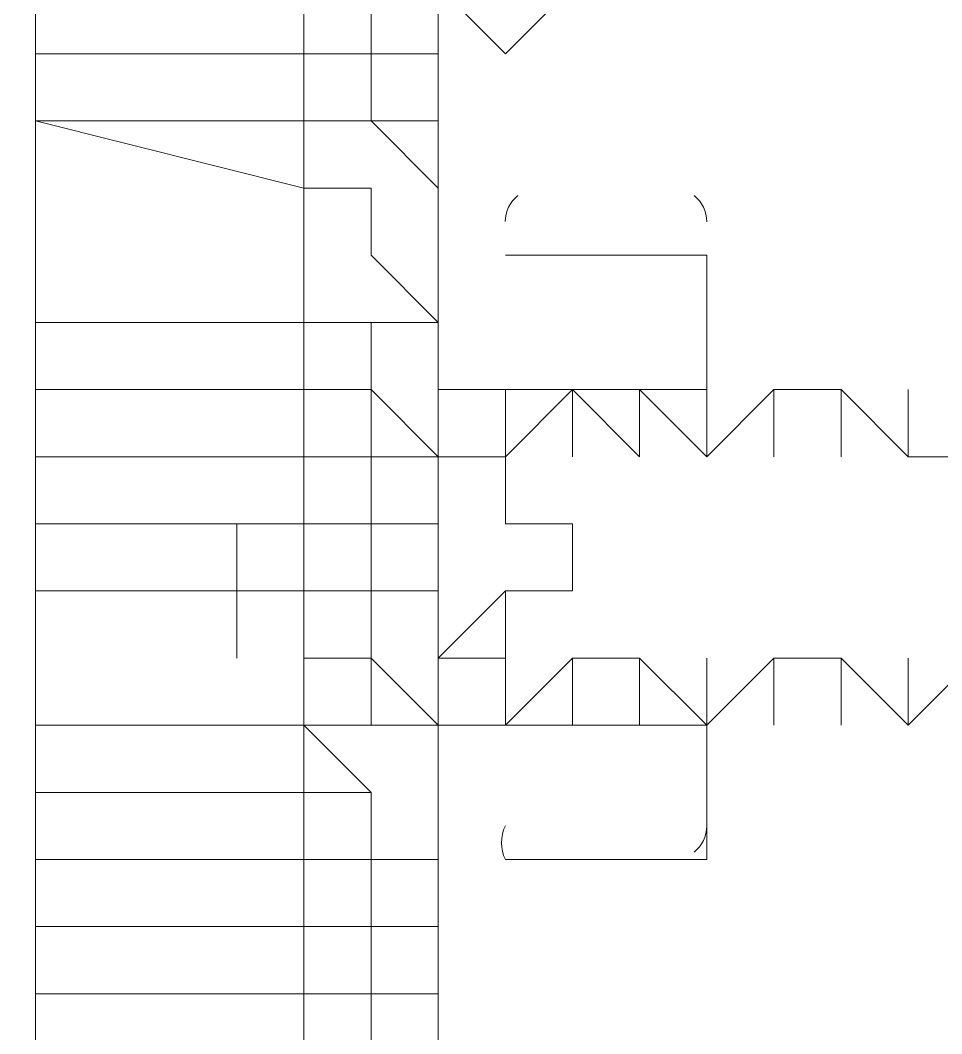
# Model space of a CAD drawing. Header units: millimetres. Extents: x 42 to 552, y 43 to 535.
# Drawn here: x 480.38683 to 480.4044, y 495.78081 to 495.80013 of the extents above; entities that cross this region are included whole.
import ezdxf

# ---------------------------------------------------------------- set-up
doc = ezdxf.new("R2010")
doc.units = ezdxf.units.MM
doc.header["$LTSCALE"] = 0.75
doc.header["$MEASUREMENT"] = 0
doc.layers.add('PDF_0', color=7, linetype='Continuous')

msp = doc.modelspace()

# ---------------------------------------------------------------- linework, layer by layer
at = {"layer": 'PDF_0', "lineweight": 18}
for points in [[(480.3922387645771, 496.2409830144371), (480.3922387645771, 495.7918111242337), (480.3935184565717, 495.7918111242337), (480.3935184565717, 495.7930908162285), (480.3947981485667, 495.7918111242337), (480.3947981485667, 495.7930908162285), (480.3947981485667, 495.7918111242337), (480.3960778405617, 495.7918111242337), (480.3960778405617, 495.7930908162285), (480.3960778405617, 495.7918111242337), (480.3973575325563, 495.7930908162285), (480.3973575325563, 495.7918111242337), (480.3973575325563, 495.7930908162285), (480.3986372245513, 495.7918111242337), (480.3986372245513, 495.7930908162285), (480.3999169165463, 495.7918111242337), (480.3999169165463, 495.7930908162285), (480.3999169165463, 495.7918111242337), (480.4011966085409, 495.7930908162285), (480.4011966085409, 495.7918111242337), (480.4011966085409, 495.7930908162285), (480.4024763005359, 495.7930908162285), (480.4024763005359, 495.7918111242337), (480.4024763005359, 495.7930908162285), (480.4037559925309, 495.7918111242337), (480.4037559925309, 495.7930908162285), (480.4037559925309, 495.7918111242337), (480.405035684526, 495.7918111242337)], [(480.3871199965974, 495.7982095842082), (480.3922387645771, 495.7982095842082), (480.3871199965974, 495.7982095842082), (480.3871199965974, 495.7943705082236), (480.3922387645771, 495.7943705082236)], [(480.3947981485667, 495.7918111242337), (480.3947981485667, 495.7930908162285), (480.3999169165463, 495.7930908162285), (480.3999169165463, 495.7956502002183), (480.3960778405617, 495.7956502002183)], [(480.3947981485667, 495.7930908162285), (480.3947981485667, 495.7956502002183)], [(480.3947981485667, 495.7930908162285), (480.3947981485667, 495.7930908162285)], [(480.3947981485667, 495.7930908162285), (480.3947981485667, 495.7930908162285)], [(480.3973575325563, 495.7930908162285), (480.3973575325563, 495.7930908162285)], [(480.3973575325563, 495.7930908162285), (480.3973575325563, 495.7930908162285)], [(480.3986372245513, 495.7930908162285), (480.3986372245513, 495.7930908162285)], [(480.3999169165463, 495.7930908162285), (480.3999169165463, 495.7930908162285)], [(480.3999169165463, 495.7930908162285), (480.3999169165463, 495.7930908162285)], [(480.4011966085409, 495.7930908162285), (480.4011966085409, 495.7930908162285)], [(480.4024763005359, 495.7930908162285), (480.4024763005359, 495.7930908162285)], [(480.4024763005359, 495.7930908162285), (480.4024763005359, 495.7930908162285)], [(480.4037559925309, 495.7930908162285), (480.4037559925309, 495.7930908162285)], [(480.3935184565717, 495.7918111242337), (480.3935184565717, 495.7918111242337)], [(480.3973575325563, 495.7918111242337), (480.3973575325563, 495.7918111242337)], [(480.3986372245513, 495.7918111242337), (480.3986372245513, 495.7918111242337)], [(480.3999169165463, 495.7918111242337), (480.3999169165463, 495.7918111242337)], [(480.3999169165463, 495.7918111242337), (480.3999169165463, 495.7918111242337)], [(480.4011966085409, 495.7918111242337), (480.4011966085409, 495.7918111242337)], [(480.4024763005359, 495.7918111242337), (480.4024763005359, 495.7918111242337)], [(480.4037559925309, 495.7918111242337), (480.4037559925309, 495.7918111242337)], [(480.4037559925309, 495.7918111242337), (480.4037559925309, 495.7918111242337)], [(480.3922387645771, 495.7905314322389), (480.3871199965974, 495.7905314322389), (480.3871199965974, 495.7866923562541), (480.3922387645771, 495.7866923562541)], [(480.3909590725821, 495.7879720482491), (480.3909590725821, 495.7905314322389)], [(480.3922387645771, 495.7905314322389), (480.3922387645771, 495.7905314322389)], [(480.3871199965974, 495.7892517402439), (480.3922387645771, 495.7892517402439)], [(480.3947981485667, 495.7841329722645), (480.3947981485667, 495.7866923562541), (480.3947981485667, 495.7879720482491), (480.3960778405617, 495.7892517402439), (480.3960778405617, 495.7879720482491), (480.3960778405617, 495.7866923562541)], [(480.405035684526, 495.7879720482491), (480.4037559925309, 495.7866923562541), (480.4037559925309, 495.7879720482491), (480.4037559925309, 495.7866923562541), (480.4024763005359, 495.7879720482491), (480.4024763005359, 495.7866923562541), (480.4024763005359, 495.7879720482491), (480.4011966085409, 495.7879720482491), (480.4011966085409, 495.7866923562541), (480.4011966085409, 495.7879720482491), (480.3999169165463, 495.7866923562541), (480.3999169165463, 495.7879720482491), (480.3999169165463, 495.7866923562541), (480.3986372245513, 495.7879720482491), (480.3986372245513, 495.7866923562541), (480.3986372245513, 495.7879720482491), (480.3973575325563, 495.7879720482491), (480.3973575325563, 495.7866923562541), (480.3973575325563, 495.7879720482491), (480.3960778405617, 495.7866923562541), (480.3960778405617, 495.7879720482491), (480.3960778405617, 495.7866923562541), (480.3947981485667, 495.7866923562541), (480.3947981485667, 495.7879720482491), (480.3947981485667, 495.7866923562541), (480.3935184565717, 495.7879720482491), (480.3935184565717, 495.7866923562541), (480.3935184565717, 495.7879720482491), (480.3922387645771, 495.7879720482491), (480.3922387645771, 495.7508609803975)], [(480.3935184565717, 495.7879720482491), (480.3935184565717, 495.7879720482491)], [(480.3935184565717, 495.7879720482491), (480.3935184565717, 495.7879720482491)], [(480.3947981485667, 495.7879720482491), (480.3947981485667, 495.7879720482491)], [(480.3999169165463, 495.7879720482491), (480.3999169165463, 495.7866923562541), (480.3947981485667, 495.7866923562541)], [(480.3947981485667, 495.7879720482491), (480.3947981485667, 495.7879720482491)], [(480.3947981485667, 495.7879720482491), (480.3947981485667, 495.7879720482491)], [(480.3960778405617, 495.7879720482491), (480.3960778405617, 495.7879720482491)], [(480.3986372245513, 495.7879720482491), (480.3973575325563, 495.7879720482491)], [(480.3973575325563, 495.7879720482491), (480.3973575325563, 495.7879720482491)], [(480.3986372245513, 495.7879720482491), (480.3986372245513, 495.7879720482491)], [(480.3999169165463, 495.7879720482491), (480.3999169165463, 495.7879720482491)], [(480.4011966085409, 495.7879720482491), (480.4011966085409, 495.7879720482491)], [(480.4024763005359, 495.7879720482491), (480.4024763005359, 495.7879720482491)], [(480.4024763005359, 495.7879720482491), (480.4024763005359, 495.7879720482491)], [(480.4037559925309, 495.7879720482491), (480.4037559925309, 495.7879720482491)], [(480.3935184565717, 495.7866923562541), (480.3935184565717, 495.7866923562541)], [(480.3935184565717, 495.7866923562541), (480.3935184565717, 495.7866923562541)], [(480.3947981485667, 495.7866923562541), (480.3947981485667, 495.7866923562541)], [(480.3947981485667, 495.7866923562541), (480.3947981485667, 495.7866923562541)], [(480.3947981485667, 495.7866923562541), (480.3947981485667, 495.7866923562541)], [(480.3947981485667, 495.7866923562541), (480.3947981485667, 495.7866923562541)], [(480.3960778405617, 495.7866923562541), (480.3960778405617, 495.7866923562541)], [(480.3973575325563, 495.7866923562541), (480.3973575325563, 495.7866923562541)], [(480.3986372245513, 495.7866923562541), (480.3986372245513, 495.7866923562541)], [(480.3999169165463, 495.7866923562541), (480.3999169165463, 495.7866923562541)], [(480.3999169165463, 495.7866923562541), (480.3999169165463, 495.7866923562541)], [(480.3999169165463, 495.7866923562541), (480.3999169165463, 495.7866923562541)], [(480.4011966085409, 495.7866923562541), (480.4011966085409, 495.7866923562541)], [(480.4024763005359, 495.7866923562541), (480.4024763005359, 495.7866923562541)], [(480.4037559925309, 495.7866923562541), (480.4037559925309, 495.7866923562541)], [(480.4037559925309, 495.7866923562541), (480.4037559925309, 495.7866923562541)], [(480.3960778405617, 495.7841329722645), (480.3960778405617, 495.7841329722645)], [(480.3999169165463, 495.7841329722645), (480.3999169165463, 495.7841329722645)], [(480.3922387645771, 495.7828532802695), (480.3871199965974, 495.7828532802695), (480.3871199965974, 495.7790142042849), (480.3922387645771, 495.7777345122901)], [(480.3871199965974, 495.7815735882747), (480.3922387645771, 495.7815735882747)]]:
    msp.add_lwpolyline(points, dxfattribs=at)
at = {"layer": 'PDF_0', "lineweight": 0}
for points in [[(480.3947981485667, 495.9453741636195), (480.3947981485667, 495.7534203643874), (480.3922387645771, 495.7534203643874), (480.3858403046024, 495.7534203643874), (480.3858403046024, 495.7559797483772), (480.3858403046024, 495.7598188243618)], [(480.3922387645771, 495.9453741636195), (480.3922387645771, 495.7521406723923), (480.3922387645771, 495.7495812884027), (480.3922387645771, 495.7508609803975), (480.3922387645771, 495.7495812884027), (480.3922387645771, 495.7508609803975), (480.3922387645771, 495.7521406723923)], [(480.3871199965974, 495.8135658881466), (480.3922387645771, 495.8135658881466), (480.3935184565717, 495.8122861961518), (480.3935184565717, 495.811006504157), (480.3947981485667, 495.811006504157), (480.3947981485667, 495.809726812162), (480.3871199965974, 495.809726812162), (480.3871199965974, 495.8084471201672), (480.3871199965974, 495.8058877361774), (480.3922387645771, 495.8046080441826), (480.3935184565717, 495.8046080441826), (480.3935184565717, 495.8033283521876), (480.3947981485667, 495.8033283521876), (480.3947981485667, 495.8020486601928), (480.3947981485667, 495.799489276203)], [(480.3871199965974, 495.7943705082236), (480.3871199965974, 495.7918111242337), (480.3947981485667, 495.7918111242337), (480.3947981485667, 495.7943705082236), (480.3947981485667, 495.7956502002183), (480.3947981485667, 495.7969298922134), (480.3935184565717, 495.7982095842082), (480.3935184565717, 495.800768968198), (480.3935184565717, 495.8020486601928), (480.3922387645771, 495.8020486601928), (480.3947981485667, 495.8020486601928), (480.3947981485667, 495.8033283521876), (480.3947981485667, 495.8046080441826), (480.3935184565717, 495.8058877361774)], [(480.3947981485667, 495.8020486601928), (480.3871199965974, 495.8020486601928), (480.3922387645771, 495.8020486601928), (480.3922387645771, 495.7969298922134), (480.3935184565717, 495.7969298922134), (480.3935184565717, 495.7956502002183), (480.3947981485667, 495.7943705082236), (480.3871199965974, 495.7943705082236), (480.3922387645771, 495.7943705082236), (480.3935184565717, 495.7943705082236), (480.3935184565717, 495.7930908162285), (480.3871199965974, 495.7930908162285)], [(480.3871199965974, 495.8020486601928), (480.3871199965974, 495.799489276203), (480.3871199965974, 495.7982095842082), (480.3922387645771, 495.7969298922134)], [(480.3935184565717, 495.7982095842082), (480.3922387645771, 495.7982095842082), (480.3947981485667, 495.7982095842082), (480.3947981485667, 495.799489276203), (480.3871199965974, 495.799489276203)], [(480.3871199965974, 495.7943705082236), (480.3871199965974, 495.7943705082236)], [(480.3871199965974, 495.7892517402439), (480.3922387645771, 495.7892517402439), (480.3922387645771, 495.7943705082236), (480.3947981485667, 495.7943705082236)], [(480.3935184565717, 495.7892517402439), (480.3935184565717, 495.7930908162285)], [(480.3871199965974, 495.7918111242337), (480.3871199965974, 495.7905314322389)], [(480.3947981485667, 495.7918111242337), (480.3947981485667, 495.7905314322389), (480.3922387645771, 495.7905314322389)], [(480.3935184565717, 495.776454820295), (480.3935184565717, 495.7777345122901), (480.3922387645771, 495.7790142042849), (480.3871199965974, 495.7790142042849), (480.3871199965974, 495.7777345122901), (480.3871199965974, 495.776454820295), (480.3947981485667, 495.776454820295), (480.3947981485667, 495.7777345122901), (480.3947981485667, 495.7790142042849), (480.3947981485667, 495.7802938962799), (480.3947981485667, 495.7815735882747), (480.3935184565717, 495.7815735882747), (480.3935184565717, 495.7854126642593), (480.3922387645771, 495.7866923562541), (480.3922387645771, 495.7815735882747), (480.3935184565717, 495.7815735882747)], [(480.3871199965974, 495.7866923562541), (480.3947981485667, 495.7866923562541), (480.3922387645771, 495.7866923562541), (480.3871199965974, 495.7866923562541), (480.3871199965974, 495.7841329722645), (480.3871199965974, 495.7828532802695)], [(480.3871199965974, 495.7866923562541), (480.3871199965974, 495.7866923562541)], [(480.3947981485667, 495.7866923562541), (480.3947981485667, 495.7841329722645)], [(480.3871199965974, 495.7854126642593), (480.3935184565717, 495.7854126642593)], [(480.3871199965974, 495.7841329722645), (480.3947981485667, 495.7841329722645), (480.3947981485667, 495.7828532802695), (480.3922387645771, 495.7828532802695)], [(480.3922387645771, 495.7815735882747), (480.3871199965974, 495.7815735882747), (480.3922387645771, 495.7815735882747), (480.3935184565717, 495.7815735882747), (480.3935184565717, 495.7802938962799), (480.3947981485667, 495.7790142042849), (480.3947981485667, 495.7777345122901), (480.3871199965974, 495.7777345122901)]]:
    msp.add_lwpolyline(points, dxfattribs=at)
at = {"layer": 'PDF_0', "lineweight": 18}
for points in [[(480.3960778405617, 495.799489276203), (480.3935184565717, 495.8020486601928), (480.3960778405617, 495.8046080441826), (480.3986372245513, 495.8020486601928)], [(480.3960778405617, 495.7879720482491), (480.3960778405617, 495.7892517402439), (480.3973575325563, 495.7892517402439), (480.3973575325563, 495.7905314322389), (480.3960778405617, 495.7905314322389), (480.3960778405617, 495.7918111242337), (480.3947981485667, 495.7918111242337), (480.3947981485667, 495.7905314322389), (480.3947981485667, 495.7892517402439), (480.3947981485667, 495.7879720482491)], [(480.3999169165463, 495.7841329722645), (480.3960778405617, 495.7841329722645)]]:
    msp.add_lwpolyline(points, close=True, dxfattribs=at)
at = {"layer": 'PDF_0', "color": 8, "lineweight": 18, "true_color": 0x808080}
for points in [[(480.3947981485667, 495.7930908162285), (480.3947981485667, 495.7918111242337)], [(480.3999169165463, 495.7930908162285), (480.3999169165463, 495.7930908162285)], [(480.3947981485667, 495.7879720482491), (480.3947981485667, 495.7879720482491)], [(480.3947981485667, 495.7866923562541), (480.3947981485667, 495.7866923562541)], [(480.3999169165463, 495.7866923562541), (480.3999169165463, 495.7866923562541)]]:
    msp.add_lwpolyline(points, dxfattribs=at)
at = {"layer": 'PDF_0', "lineweight": 0}
msp.add_lwpolyline([(480.3935184565717, 495.7892517402439), (480.3922387645771, 495.7892517402439), (480.3935184565717, 495.7892517402439), (480.3935184565717, 495.7879720482491), (480.3947981485667, 495.7866923562541), (480.3947981485667, 495.7879720482491), (480.3947981485667, 495.7892517402439)], close=True, dxfattribs=at)
at = {"layer": 'PDF_0', "lineweight": 18}
msp.add_lwpolyline([(480.3960778405617, 495.7847728182618, 0.2293247090216664), (480.3960778405617, 495.7841329722645), (480.3999169165463, 495.7841329722645), (480.3999169165463, 495.7866923562541)], format="xyb", dxfattribs=at)
for centre, radius, start, end in [((480.396716861118, 495.7962897970546), 0.0006395328872835635, 128.5952792895054, 179.9318185394822), ((480.3992792780055, 495.7962901981356), 0.0006376385587602482, 359.9863490663757, 51.48655243979552), ((480.3992778959919, 495.7847730674176), 0.0006395328814933926, 308.5952794505181, 359.9318190452121)]:
    msp.add_arc(centre, radius, start, end, dxfattribs=at)

doc.saveas('drawing.dxf')
